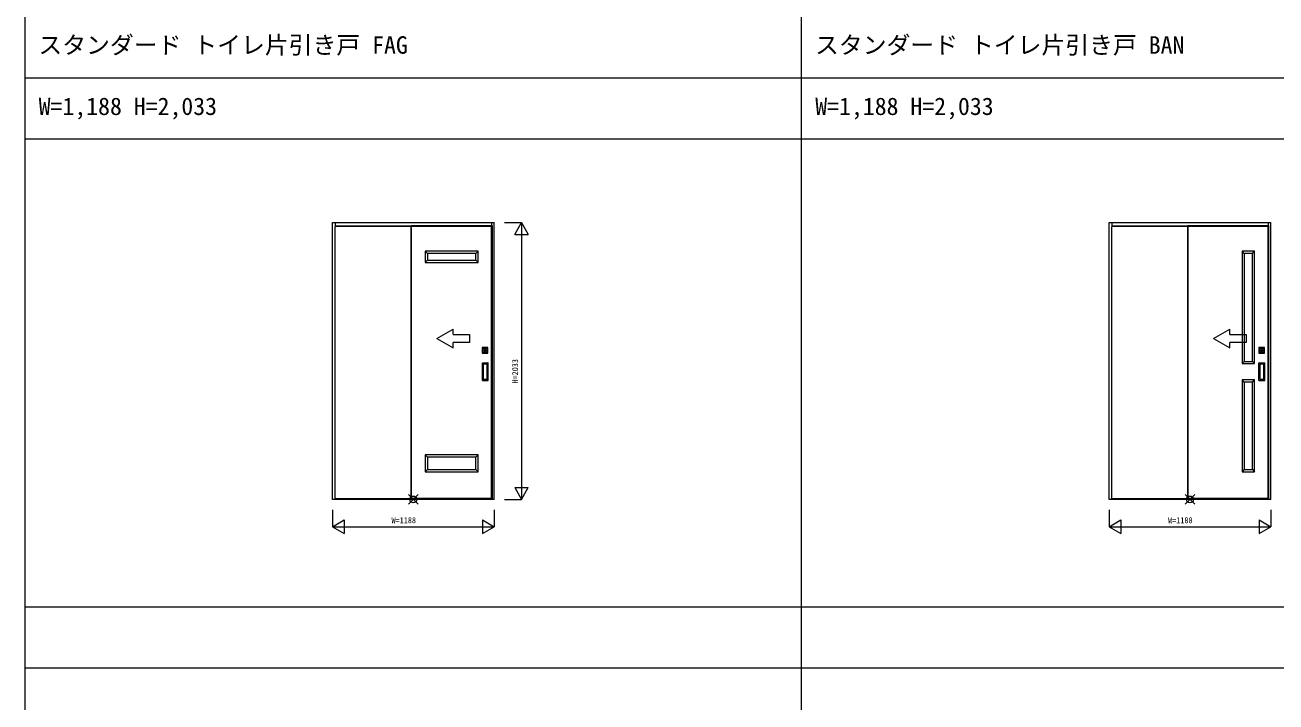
# Model space of a CAD drawing. Units: millimetres, scale not verified. Extents: x -14341 to 14341, y -10000 to 10000.
# Drawn here: x -14341 to -5159, y 130 to 5102 of the extents above; entities that cross this region are included whole.
import ezdxf
from ezdxf.enums import TextEntityAlignment as Align

# ---------------------------------------------------------------- set-up
doc = ezdxf.new("R2010")
doc.units = ezdxf.units.MM
doc.header["$LTSCALE"] = 50
doc.layers.add('0-0_0', color=7, linetype='Continuous')
for name, color, linetype, lineweight in [('0-1_YKK_F1', 7, 'Continuous', 18), ('0-2_YKK_IN', 1, 'Continuous', 18), ('0-3_YKK_A1', 4, 'Continuous', 18), ('0-4_YKK_N1', 2, 'Continuous', 18)]:
    doc.layers.add(name, color=color, linetype=linetype, lineweight=lineweight)
doc.styles.add('ＭＳ ゴシック', font='')
doc.styles.get('ＭＳ ゴシック').set_extended_font_data('MS Gothic')

msp = doc.modelspace()

# ---------------------------------------------------------------- linework, layer by layer
at = {"layer": '0-1_YKK_F1'}
for p, q in [((-14340.51, -10000), (-14340.51, 10000)), ((-8640.51, -10000), (-8640.51, 9500)), ((-14340.51, 4715), (14159.49, 4715)), ((-14340.51, 4265), (14159.49, 4265)), ((-14340.51, 830), (14159.49, 830)), ((-14340.51, 380), (14159.49, 380))]:
    msp.add_line(p, q, dxfattribs=at)
at = {"layer": '0-2_YKK_IN'}
for p, q in [((-11525.86, 1582.14), (-11455.15, 1652.86)), ((-11525.86, 1652.86), (-11455.15, 1582.14)), ((-5825.86, 1582.14), (-5755.15, 1652.86)), ((-5825.86, 1652.86), (-5755.15, 1582.14))]:
    msp.add_line(p, q, dxfattribs=at)
for centre in [(-11490.51, 1617.5), (-5790.51, 1617.5)]:
    msp.add_circle(centre, 25, dxfattribs=at)
at = {"layer": '0-3_YKK_A1'}
for p, q in [((-12084.51, 3650.5), (-10896.51, 3650.5)), ((-12084.51, 1617.5), (-12084.51, 3650.5)), ((-12064.51, 3650.5), (-12064.51, 3620.5)), ((-12064.51, 3626.5), (-10916.51, 3626.5)), ((-12064.51, 3623.5), (-10916.51, 3623.5)), ((-12064.51, 1621.5), (-12064.51, 3620.5)), ((-11505.51, 1625.5), (-11505.51, 3629.5)), ((-10916.51, 3650.5), (-10916.51, 3620.5)), ((-10916.51, 1621.5), (-10916.51, 3620.5)), ((-10896.51, 1617.5), (-10896.51, 3650.5)), ((-6384.51, 3650.5), (-5196.51, 3650.5)), ((-6384.51, 1617.5), (-6384.51, 3650.5)), ((-6364.51, 3650.5), (-6364.51, 3620.5)), ((-6364.51, 3626.5), (-5216.51, 3626.5)), ((-6364.51, 3623.5), (-5216.51, 3623.5)), ((-6364.51, 1621.5), (-6364.51, 3620.5)), ((-5805.51, 1625.5), (-5805.51, 3629.5)), ((-5216.51, 3650.5), (-5216.51, 3620.5)), ((-5216.51, 1621.5), (-5216.51, 3620.5)), ((-5196.51, 1617.5), (-5196.51, 3650.5)), ((-11403.01, 3441), (-11403.01, 3359)), ((-11015.51, 3441), (-11403.01, 3441)), ((-11387.01, 3425), (-11403.01, 3441)), ((-11387.01, 3425), (-11387.01, 3375)), ((-11031.51, 3425), (-11387.01, 3425)), ((-11031.51, 3425), (-11015.51, 3441)), ((-5407.51, 3441), (-5407.51, 2615)), ((-5315.51, 3441), (-5407.51, 3441)), ((-5391.51, 3425), (-5407.51, 3441)), ((-5391.51, 3425), (-5391.51, 2631)), ((-5331.51, 3425), (-5391.51, 3425)), ((-5331.51, 3425), (-5315.51, 3441)), ((-11387.01, 3375), (-11403.01, 3359)), ((-11031.51, 3375), (-11015.51, 3359)), ((-11318.24, 2799.22), (-11198.24, 2868.5)), ((-11198.24, 2829.22), (-11198.24, 2868.5)), ((-5618.24, 2799.22), (-5498.24, 2868.5)), ((-5498.24, 2829.22), (-5498.24, 2868.5)), ((-11318.24, 2799.22), (-11198.24, 2729.94)), ((-11198.24, 2729.94), (-11198.24, 2769.22)), ((-5618.24, 2799.22), (-5498.24, 2729.94)), ((-5498.24, 2729.94), (-5498.24, 2769.22)), ((-10985.01, 2733), (-10985.01, 2692)), ((-10943.51, 2733.5), (-10984.51, 2733.5)), ((-10984.51, 2691.5), (-10943.51, 2691.5)), ((-10979.76, 2697.25), (-10979.76, 2727.75)), ((-10979.66, 2697.35), (-10979.66, 2727.65)), ((-10979.26, 2728.25), (-10948.76, 2728.25)), ((-10948.76, 2696.75), (-10979.26, 2696.75)), ((-10979.16, 2728.15), (-10948.86, 2728.15)), ((-10967.01, 2696.85), (-10979.16, 2696.85)), ((-10977.36, 2714.6), (-10977.36, 2710.4)), ((-10971.21, 2714.6), (-10977.36, 2714.6)), ((-10977.36, 2710.4), (-10976.61, 2711.15)), ((-10971.21, 2710.4), (-10977.36, 2710.4)), ((-10976.61, 2713.85), (-10971.39, 2713.85)), ((-10971.39, 2711.15), (-10976.61, 2711.15)), ((-10967.01, 2697.1), (-10967.01, 2696.85)), ((-10961.01, 2697.1), (-10967.01, 2697.1)), ((-10965.26, 2708.25), (-10965.26, 2716.75)), ((-10962.76, 2716.75), (-10962.76, 2708.25)), ((-10961.01, 2696.85), (-10961.01, 2697.1)), ((-10948.86, 2696.85), (-10961.01, 2696.85)), ((-10956.81, 2714.6), (-10950.66, 2714.6)), ((-10956.81, 2710.4), (-10950.66, 2710.4)), ((-10951.41, 2713.85), (-10956.63, 2713.85)), ((-10956.63, 2711.15), (-10951.41, 2711.15)), ((-10950.66, 2710.4), (-10951.41, 2711.15)), ((-10950.66, 2714.6), (-10950.66, 2710.4)), ((-10948.36, 2727.65), (-10948.36, 2697.35)), ((-10948.26, 2727.75), (-10948.26, 2697.25)), ((-10943.01, 2692), (-10943.01, 2733)), ((-5285.01, 2733), (-5285.01, 2692)), ((-5243.51, 2733.5), (-5284.51, 2733.5)), ((-5284.51, 2691.5), (-5243.51, 2691.5)), ((-5279.76, 2697.25), (-5279.76, 2727.75)), ((-5279.66, 2697.35), (-5279.66, 2727.65)), ((-5279.26, 2728.25), (-5248.76, 2728.25)), ((-5248.76, 2696.75), (-5279.26, 2696.75)), ((-5279.16, 2728.15), (-5248.86, 2728.15)), ((-5267.01, 2696.85), (-5279.16, 2696.85)), ((-5277.36, 2714.6), (-5277.36, 2710.4)), ((-5271.21, 2714.6), (-5277.36, 2714.6)), ((-5277.36, 2710.4), (-5276.61, 2711.15)), ((-5271.21, 2710.4), (-5277.36, 2710.4)), ((-5276.61, 2713.85), (-5271.39, 2713.85)), ((-5271.39, 2711.15), (-5276.61, 2711.15)), ((-5267.01, 2697.1), (-5267.01, 2696.85)), ((-5261.01, 2697.1), (-5267.01, 2697.1)), ((-5265.26, 2708.25), (-5265.26, 2716.75)), ((-5262.76, 2716.75), (-5262.76, 2708.25)), ((-5261.01, 2696.85), (-5261.01, 2697.1)), ((-5248.86, 2696.85), (-5261.01, 2696.85)), ((-5256.81, 2714.6), (-5250.66, 2714.6)), ((-5256.81, 2710.4), (-5250.66, 2710.4)), ((-5251.41, 2713.85), (-5256.63, 2713.85)), ((-5256.63, 2711.15), (-5251.41, 2711.15)), ((-5250.66, 2710.4), (-5251.41, 2711.15)), ((-5250.66, 2714.6), (-5250.66, 2710.4)), ((-5248.36, 2727.65), (-5248.36, 2697.35)), ((-5248.26, 2727.75), (-5248.26, 2697.25)), ((-5243.01, 2692), (-5243.01, 2733)), ((-10984.01, 2491.5), (-10984.01, 2619.5)), ((-10983.01, 2620.5), (-10943.01, 2620.5)), ((-10978.01, 2609.5), (-10978.01, 2501.5)), ((-10949.01, 2610.5), (-10977.01, 2610.5)), ((-10948.01, 2501.5), (-10948.01, 2609.5)), ((-10942.01, 2491.5), (-10942.01, 2619.5)), ((-5391.51, 2631), (-5407.51, 2615)), ((-5331.51, 2631), (-5315.51, 2615)), ((-5284.01, 2491.5), (-5284.01, 2619.5)), ((-5283.01, 2620.5), (-5243.01, 2620.5)), ((-5278.01, 2609.5), (-5278.01, 2501.5)), ((-5249.01, 2610.5), (-5277.01, 2610.5)), ((-5248.01, 2501.5), (-5248.01, 2609.5)), ((-5242.01, 2491.5), (-5242.01, 2619.5)), ((-10983.01, 2490.5), (-10943.01, 2490.5)), ((-10977.01, 2500.5), (-10949.01, 2500.5)), ((-5407.51, 2495), (-5407.51, 1821)), ((-5315.51, 2495), (-5407.51, 2495)), ((-5391.51, 2479), (-5407.51, 2495)), ((-5331.51, 2479), (-5315.51, 2495)), ((-5283.01, 2490.5), (-5243.01, 2490.5)), ((-5277.01, 2500.5), (-5249.01, 2500.5)), ((-5391.51, 2479), (-5391.51, 1837)), ((-5331.51, 2479), (-5391.51, 2479)), ((-11403.01, 1945), (-11403.01, 1821)), ((-11015.51, 1945), (-11403.01, 1945)), ((-11387.01, 1929), (-11403.01, 1945)), ((-11387.01, 1929), (-11387.01, 1837)), ((-11031.51, 1929), (-11387.01, 1929)), ((-11031.51, 1929), (-11015.51, 1945)), ((-11387.01, 1837), (-11403.01, 1821)), ((-11031.51, 1837), (-11015.51, 1821)), ((-5391.51, 1837), (-5407.51, 1821)), ((-5331.51, 1837), (-5315.51, 1821)), ((-10896.51, 1617.5), (-12084.51, 1617.5)), ((-12064.51, 1617.5), (-12064.51, 1621.5)), ((-10916.51, 1621.5), (-12064.51, 1621.5)), ((-10913.01, 1625.5), (-11505.51, 1625.5)), ((-10916.51, 1617.5), (-10916.51, 1621.5)), ((-5196.51, 1617.5), (-6384.51, 1617.5)), ((-6364.51, 1617.5), (-6364.51, 1621.5)), ((-5216.51, 1621.5), (-6364.51, 1621.5)), ((-5213.01, 1625.5), (-5805.51, 1625.5)), ((-5216.51, 1617.5), (-5216.51, 1621.5))]:
    msp.add_line(p, q, dxfattribs=at)
for points in [[(-11505.51, 3629.5), (-10913.01, 3629.5), (-10913.01, 1625.5)], [(-11505.51, 3612.5), (-11505.51, 1625.5), (-10913.01, 1625.5)], [(-5805.51, 3629.5), (-5213.01, 3629.5), (-5213.01, 1625.5)], [(-5805.51, 3623.5), (-5805.51, 1625.5), (-5213.01, 1625.5)], [(-11403.01, 3359), (-11015.51, 3359), (-11015.51, 3441)], [(-11387.01, 3375), (-11031.51, 3375), (-11031.51, 3425)], [(-5407.51, 2615), (-5315.51, 2615), (-5315.51, 3441)], [(-5391.51, 2631), (-5331.51, 2631), (-5331.51, 3425)], [(-11198.24, 2829.22), (-11078.24, 2829.22), (-11078.24, 2769.22), (-11198.24, 2769.22)], [(-5498.24, 2829.22), (-5378.24, 2829.22), (-5378.24, 2769.22), (-5498.24, 2769.22)], [(-10976.61, 2711.15), (-10976.61, 2713.85), (-10977.36, 2714.6)], [(-10951.41, 2711.15), (-10951.41, 2713.85), (-10950.66, 2714.6)], [(-5276.61, 2711.15), (-5276.61, 2713.85), (-5277.36, 2714.6)], [(-5251.41, 2711.15), (-5251.41, 2713.85), (-5250.66, 2714.6)], [(-5407.51, 1821), (-5315.51, 1821), (-5315.51, 2495)], [(-5391.51, 1837), (-5331.51, 1837), (-5331.51, 2479)], [(-11403.01, 1821), (-11015.51, 1821), (-11015.51, 1945)], [(-11387.01, 1837), (-11031.51, 1837), (-11031.51, 1929)]]:
    msp.add_lwpolyline(points, dxfattribs=at)
for centre, radius in [((-10964.01, 2712.5), 7.25), ((-10964.01, 2712.5), 6), ((-10964.01, 2712.5), 5.9), ((-5264.01, 2712.5), 7.25), ((-5264.01, 2712.5), 6), ((-5264.01, 2712.5), 5.9)]:
    msp.add_circle(centre, radius, dxfattribs=at)
for centre, radius, start, end in [((-10984.51, 2733), 0.5, 90, 180), ((-10984.51, 2692), 0.5, 180, 270), ((-10979.26, 2727.75), 0.5, 90, 180), ((-10979.26, 2697.25), 0.5, 180, 270), ((-10979.16, 2727.65), 0.5, 90, 180), ((-10979.16, 2697.35), 0.5, 180, 270), ((-10964.01, 2712.5), 7.5, 163.7398, 196.2602), ((-10964.01, 2716.75), 1.25, 90, 180), ((-10964.01, 2708.25), 1.25, 180, 270), ((-10964.01, 2716.75), 1.25, 0, 90), ((-10964.01, 2708.25), 1.25, 270, 0), ((-10964.01, 2712.5), 7.5, 343.7398, 16.2602), ((-10948.86, 2727.65), 0.5, 0, 90), ((-10948.86, 2697.35), 0.5, 270, 0), ((-10948.76, 2727.75), 0.5, 0, 90), ((-10948.76, 2697.25), 0.5, 270, 0), ((-10943.51, 2733), 0.5, 0, 90), ((-10943.51, 2692), 0.5, 270, 0), ((-5284.51, 2733), 0.5, 90, 180), ((-5284.51, 2692), 0.5, 180, 270), ((-5279.26, 2727.75), 0.5, 90, 180), ((-5279.26, 2697.25), 0.5, 180, 270), ((-5279.16, 2727.65), 0.5, 90, 180), ((-5279.16, 2697.35), 0.5, 180, 270), ((-5264.01, 2712.5), 7.5, 163.7398, 196.2602), ((-5264.01, 2716.75), 1.25, 90, 180), ((-5264.01, 2708.25), 1.25, 180, 270), ((-5264.01, 2716.75), 1.25, 0, 90), ((-5264.01, 2708.25), 1.25, 270, 0), ((-5264.01, 2712.5), 7.5, 343.7398, 16.2602), ((-5248.86, 2727.65), 0.5, 0, 90), ((-5248.86, 2697.35), 0.5, 270, 0), ((-5248.76, 2727.75), 0.5, 0, 90), ((-5248.76, 2697.25), 0.5, 270, 0), ((-5243.51, 2733), 0.5, 0, 90), ((-5243.51, 2692), 0.5, 270, 0), ((-10983.01, 2619.5), 1, 90, 180), ((-10977.01, 2609.5), 1, 90, 180), ((-10949.01, 2609.5), 1, 360, 90), ((-10943.01, 2619.5), 1, 0, 90), ((-5283.01, 2619.5), 1, 90, 180), ((-5277.01, 2609.5), 1, 90, 180), ((-5249.01, 2609.5), 1, 360, 90), ((-5243.01, 2619.5), 1, 0, 90), ((-10983.01, 2491.5), 1, 180, 270), ((-10977.01, 2501.5), 1, 180, 270), ((-10949.01, 2501.5), 1, 270, 360), ((-10943.01, 2491.5), 1, 270, 0), ((-5283.01, 2491.5), 1, 180, 270), ((-5277.01, 2501.5), 1, 180, 270), ((-5249.01, 2501.5), 1, 270, 360), ((-5243.01, 2491.5), 1, 270, 0)]:
    msp.add_arc(centre, radius, start, end, dxfattribs=at)
at = {"layer": '0-4_YKK_N1'}
for p, q in [((-10821.51, 3650.5), (-10696.51, 3650.5)), ((-10696.51, 3650.5), (-10696.51, 1617.5)), ((-10746.51, 3563.9), (-10646.51, 3563.9)), ((-10746.51, 1704.1), (-10646.51, 1704.1)), ((-10821.51, 1617.5), (-10696.51, 1617.5)), ((-10896.51, 1542.5), (-10896.51, 1417.5)), ((-5196.51, 1542.5), (-5196.51, 1417.5)), ((-12084.51, 1417.5), (-11997.91, 1467.5)), ((-12084.51, 1417.5), (-11997.91, 1367.5)), ((-11997.91, 1467.5), (-11997.91, 1367.5)), ((-10983.11, 1467.5), (-10896.51, 1417.5)), ((-6384.51, 1417.5), (-6297.91, 1467.5)), ((-6384.51, 1417.5), (-6297.91, 1367.5)), ((-6297.91, 1467.5), (-6297.91, 1367.5)), ((-5283.11, 1467.5), (-5196.51, 1417.5))]:
    msp.add_line(p, q, dxfattribs=at)
for points in [[(-10746.51, 3563.9), (-10696.51, 3650.5), (-10646.51, 3563.9)], [(-10746.51, 1704.1), (-10696.51, 1617.5), (-10646.51, 1704.1)], [(-12084.51, 1542.5), (-12084.51, 1417.5), (-10896.51, 1417.5)], [(-6384.51, 1542.5), (-6384.51, 1417.5), (-5196.51, 1417.5)], [(-10983.11, 1467.5), (-10983.11, 1367.5), (-10896.51, 1417.5)], [(-5283.11, 1467.5), (-5283.11, 1367.5), (-5196.51, 1417.5)]]:
    msp.add_lwpolyline(points, dxfattribs=at)

# ---------------------------------------------------------------- texts
at = {"layer": '0-0_0', "style": 'ＭＳ ゴシック'}
for s, p in [('スタンダード トイレ片引き戸 FAG', (-14242.51, 4852.5)), ('スタンダード トイレ片引き戸 BAN', (-8542.51, 4852.5)), ('W=1,188 H=2,033', (-14240.51, 4402.5)), ('W=1,188 H=2,033', (-8540.51, 4402.5))]:
    msp.add_text(s, height=128.3, dxfattribs=at).set_placement(p, align=Align.BOTTOM_LEFT)
at = {"layer": '0-4_YKK_N1', "color": 7, "style": 'ＭＳ ゴシック'}
msp.add_text('H=2033', height=43.99, rotation=90, dxfattribs=at).set_placement((-10708.51, 2469), align=Align.BOTTOM_LEFT)
for p in [(-11650.51, 1429.5), (-5950.51, 1429.5)]:
    msp.add_text('W=1188', height=43.99, dxfattribs=at).set_placement(p, align=Align.BOTTOM_LEFT)

doc.saveas('drawing.dxf')
